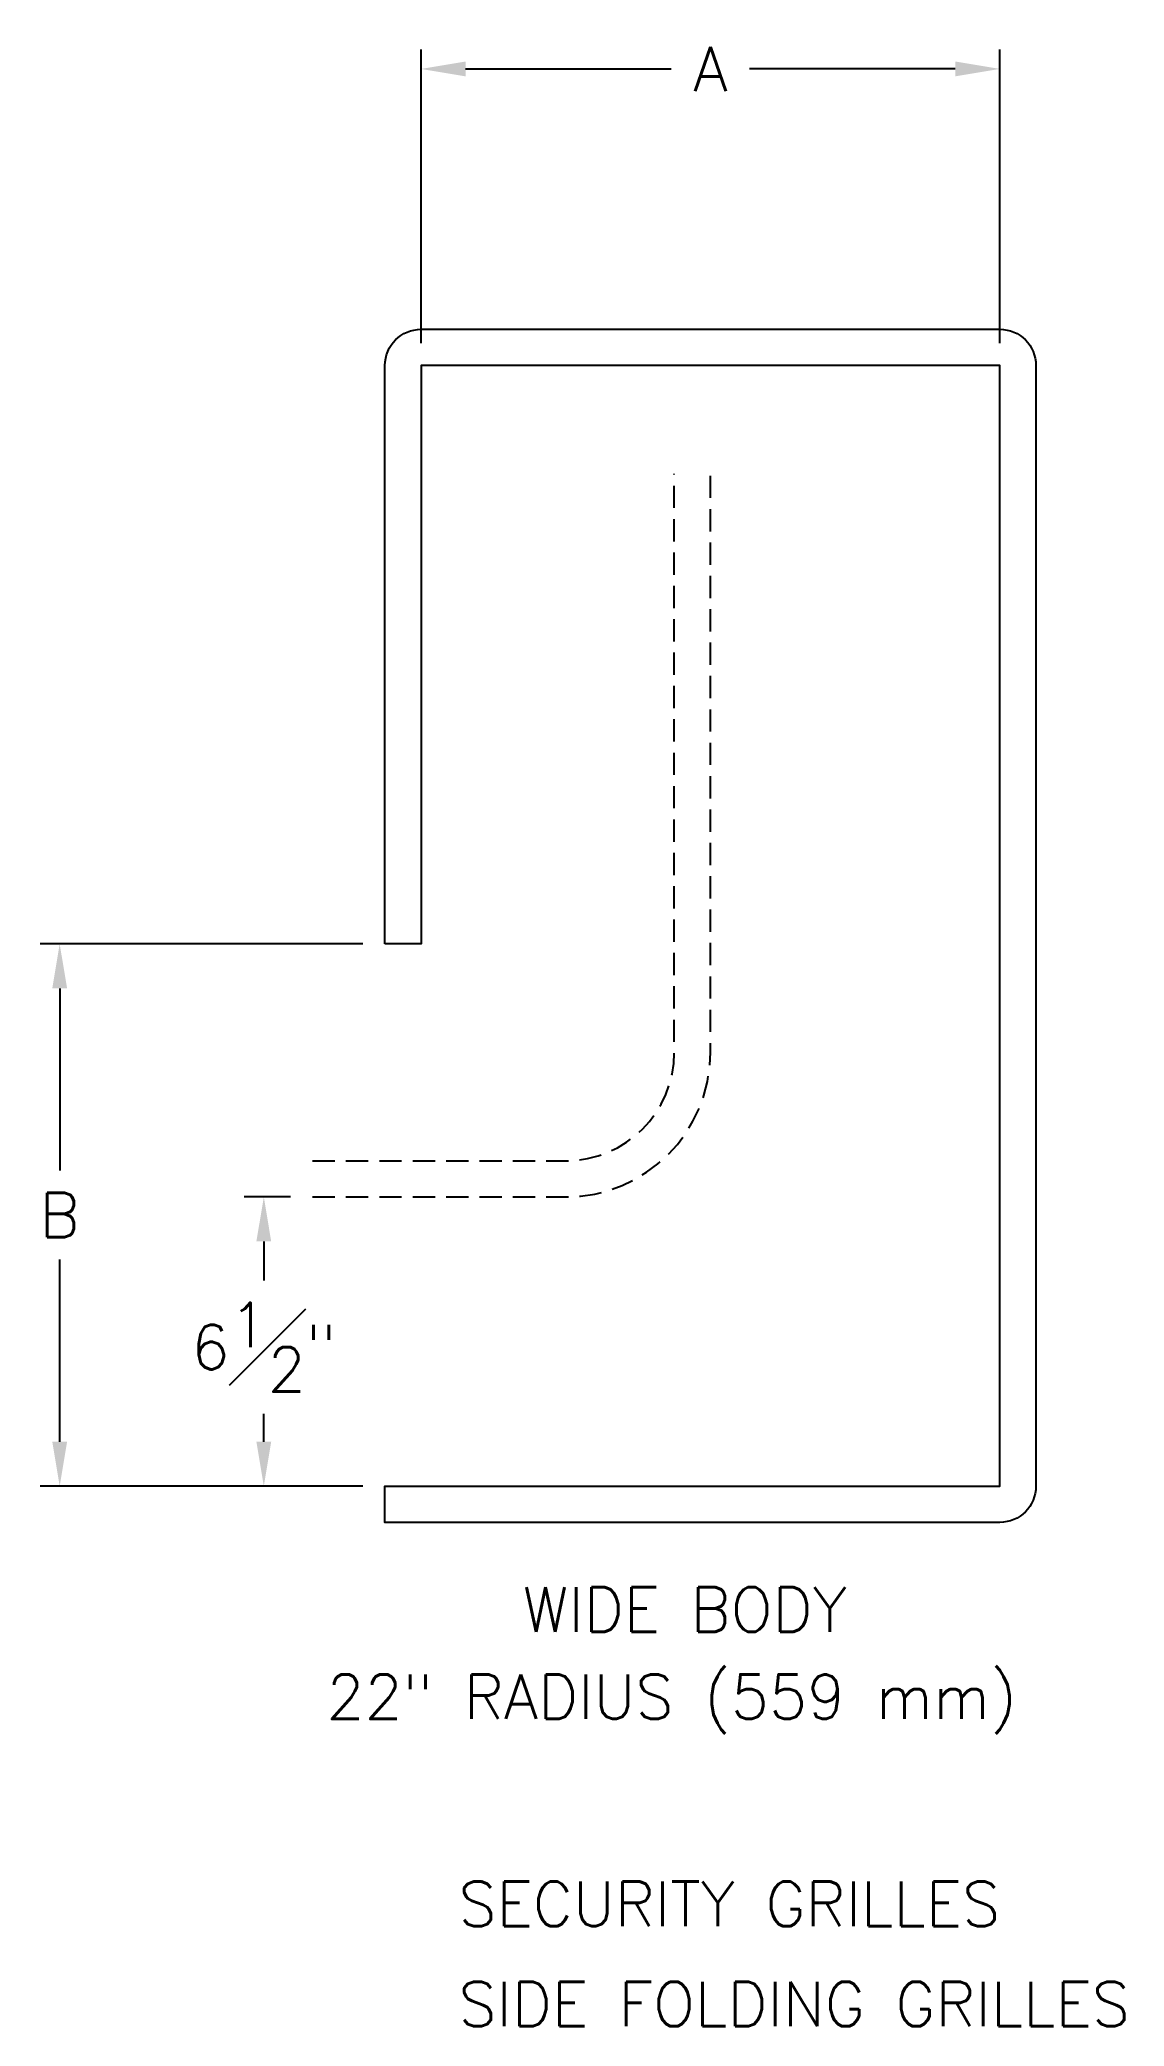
# Model space of a CAD drawing. Extents: x 1 to 25.4, y 10.8 to 55.4.
import ezdxf

# ---------------------------------------------------------------- set-up
doc = ezdxf.new("R2010")
doc.units = 0
doc.header["$LTSCALE"] = 4
doc.header["$MEASUREMENT"] = 0
doc.linetypes.add('HIDDEN2', pattern=[0.1875, 0.125, -0.0625])
doc.layers.get('DEFPOINTS').update_dxf_attribs({"linetype": 'CONTINUOUS'})
for name, color, linetype in [('R-ANNO-DIMS', 3, 'CONTINUOUS'), ('R-ANNO-TEXT', 6, 'CONTINUOUS'), ('R-SWTS-DET1', 1, 'CONTINUOUS'), ('R-SWTS-DET2', 4, 'CONTINUOUS')]:
    doc.layers.add(name, color=color, linetype=linetype)
doc.styles.add('SWTSTEXT', font='romans.shx')
doc.dimstyles.new('SWTSARCH', dxfattribs={"dimscale": 8, "dimtxt": 0.125, "dimasz": 0.125, "dimexe": 0.054688, "dimexo": 0.0625, "dimgap": 0.0625, "dimtad": 0, "dimtih": 1, "dimtoh": 1, "dimdec": 4, "dimzin": 3, "dimdsep": 46, "dimlunit": 4, "dimtxsty": 'SWTSTEXT', "dimcen": 0.1875, "dimdle": 0.179688, "dimclrd": 256, "dimclre": 256, "dimclrt": 256, "dimaunit": 1, "dimadec": 0, "dimazin": 0, "dimtfac": 1, "dimtdec": 4, "dimtofl": 0, "dimtmove": 0, "dimatfit": 3, "dimfxl": 0, "dimfrac": 1, "dimtolj": 1, "dimtzin": 3, "dimarcsym": 0})

# ---------------------------------------------------------------- blocks, each defined once
blk = doc.blocks.new('*D5')
at = {"layer": 'DEFPOINTS', "color": 0, "linetype": 'Continuous'}
for p in [(22.561, 54.749), (9.561, 48.085), (22.561, 48.085)]:
    blk.add_point(p, dxfattribs=at)
at = {"layer": 'R-ANNO-DIMS', "linetype": 'Continuous', "lineweight": -2}
for p, q in [((9.561, 48.585), (9.561, 55.187)), ((22.561, 48.585), (22.561, 55.187)), ((10.561, 54.749), (15.18, 54.749)), ((21.561, 54.749), (16.942, 54.749))]:
    blk.add_line(p, q, dxfattribs=at)
at = {"layer": 'R-ANNO-DIMS', "linetype": 'Continuous'}
for points in [[(10.561, 54.916), (10.561, 54.582), (9.561, 54.749)], [(21.561, 54.916), (21.561, 54.582), (22.561, 54.749)]]:
    blk.add_solid(points, dxfattribs=at)
at = {"layer": 'R-ANNO-DIMS', "linetype": 'Continuous', "insert": (16.061, 54.749), "char_height": 1, "attachment_point": 5, "style": 'SWTSTEXT'}
blk.add_mtext('\\A1;A', dxfattribs=at)
blk = doc.blocks.new('*D6')
at = {"layer": 'DEFPOINTS', "color": 0, "linetype": 'Continuous'}
for p in [(7.124, 29.398), (6.028, 22.898), (8.749, 22.898)]:
    blk.add_point(p, dxfattribs=at)
at = {"layer": 'R-ANNO-DIMS', "linetype": 'Continuous', "lineweight": -2}
for p, q in [((6.624, 29.398), (5.59, 29.398)), ((6.028, 28.398), (6.028, 27.524)), ((6.028, 23.898), (6.028, 24.524)), ((8.249, 22.898), (5.59, 22.898))]:
    blk.add_line(p, q, dxfattribs=at)
at = {"layer": 'R-ANNO-DIMS', "linetype": 'Continuous'}
for points in [[(5.861, 28.398), (6.194, 28.398), (6.028, 29.398)], [(5.861, 23.898), (6.194, 23.898), (6.028, 22.898)]]:
    blk.add_solid(points, dxfattribs=at)
at = {"layer": 'R-ANNO-DIMS', "linetype": 'Continuous', "insert": (6.028, 26.024), "char_height": 1, "attachment_point": 5, "style": 'SWTSTEXT'}
blk.add_mtext('\\A1;6{\\H1.000000x;\\S1#2;}"', dxfattribs=at)
blk = doc.blocks.new('*D7')
at = {"layer": 'DEFPOINTS', "color": 0, "linetype": 'Continuous'}
for p in [(1.442, 35.085), (8.749, 35.085), (8.749, 22.898)]:
    blk.add_point(p, dxfattribs=at)
at = {"layer": 'R-ANNO-DIMS', "linetype": 'Continuous', "lineweight": -2}
for p, q in [((8.249, 35.085), (1.005, 35.085)), ((1.442, 34.085), (1.442, 29.992)), ((1.442, 23.898), (1.442, 27.992)), ((8.249, 22.898), (1.005, 22.898))]:
    blk.add_line(p, q, dxfattribs=at)
at = {"layer": 'R-ANNO-DIMS', "linetype": 'Continuous'}
for points in [[(1.276, 34.085), (1.609, 34.085), (1.442, 35.085)], [(1.276, 23.898), (1.609, 23.898), (1.442, 22.898)]]:
    blk.add_solid(points, dxfattribs=at)
at = {"layer": 'R-ANNO-DIMS', "linetype": 'Continuous', "insert": (1.442, 28.992), "char_height": 1, "attachment_point": 5, "style": 'SWTSTEXT'}
blk.add_mtext('\\A1;B', dxfattribs=at)

msp = doc.modelspace()

# ---------------------------------------------------------------- linework, layer by layer
at = {"layer": 'R-SWTS-DET1', "linetype": 'Continuous', "flags": 128}
msp.add_lwpolyline([(8.74876, 35.08535), (8.74876, 48.08535, -0.41421356), (9.56126, 48.89785), (22.56126, 48.89785, -0.41421356), (23.37376, 48.08535), (23.37376, 22.89785, -0.41421356), (22.56126, 22.08535), (8.74876, 22.08535), (8.74876, 22.89785), (22.56126, 22.89785), (22.56126, 48.08535), (9.56126, 48.08535), (9.56126, 35.08535)], format="xyb", close=True, dxfattribs=at)
at = {"layer": 'R-SWTS-DET2', "linetype": 'HIDDEN2', "flags": 128}
for points in [[(7.12376, 29.39785), (12.81126, 29.39785, 0.41421356), (16.06126, 32.64785), (16.06126, 45.64785)], [(7.12376, 30.21035), (12.81126, 30.21035, 0.41421356), (15.24876, 32.64785), (15.24876, 45.64785)]]:
    msp.add_lwpolyline(points, format="xyb", dxfattribs=at)

# ---------------------------------------------------------------- texts
at = {"layer": 'R-ANNO-TEXT', "linetype": 'Continuous', "style": 'SWTSTEXT'}
for s, p in [('WIDE BODY', (11.84347, 19.6269, 0)), ('22" RADIUS (559 mm)', (7.43314, 17.66961, 0)), ('SECURITY GRILLES', (10.40014, 13.01134, 0)), ('SIDE FOLDING GRILLES', (10.40014, 10.76089, 0))]:
    msp.add_text(s, height=1, dxfattribs=at).set_placement(p)

# ---------------------------------------------------------------- dimensions: what is measured, and where the dimension line sits
at = {"layer": 'R-ANNO-DIMS', "linetype": 'Continuous'}
dim = msp.add_linear_dim(base=(22.56126, 54.74912, 0), p1=(9.56126, 48.08535, 0), p2=(22.56126, 48.08535, 0), text='A', dimstyle='SWTSARCH', dxfattribs=at)
dim.commit()
dim.dimension.update_dxf_attribs({"geometry": '*D5', "text_midpoint": (16.06126, 54.74912, 0)})
dim = msp.add_linear_dim(base=(1.44244, 35.08535, 0), p1=(8.74876, 22.89785, 0), p2=(8.74876, 35.08535, 0), angle=90, text='B', dimstyle='SWTSARCH', dxfattribs=at)
dim.commit()
dim.dimension.update_dxf_attribs({"geometry": '*D7', "text_midpoint": (1.44244, 28.9916, 0)})
dim = msp.add_linear_dim(base=(6.02772, 22.89785, 0), p1=(7.12376, 29.39785, 0), p2=(8.74876, 22.89785, 0), angle=90, dimstyle='SWTSARCH', dxfattribs=at)
dim.commit()
dim.dimension.update_dxf_attribs({"geometry": '*D6', "text_midpoint": (6.02772, 26.02394, 0), "dimtype": 160})

doc.saveas('drawing.dxf')
